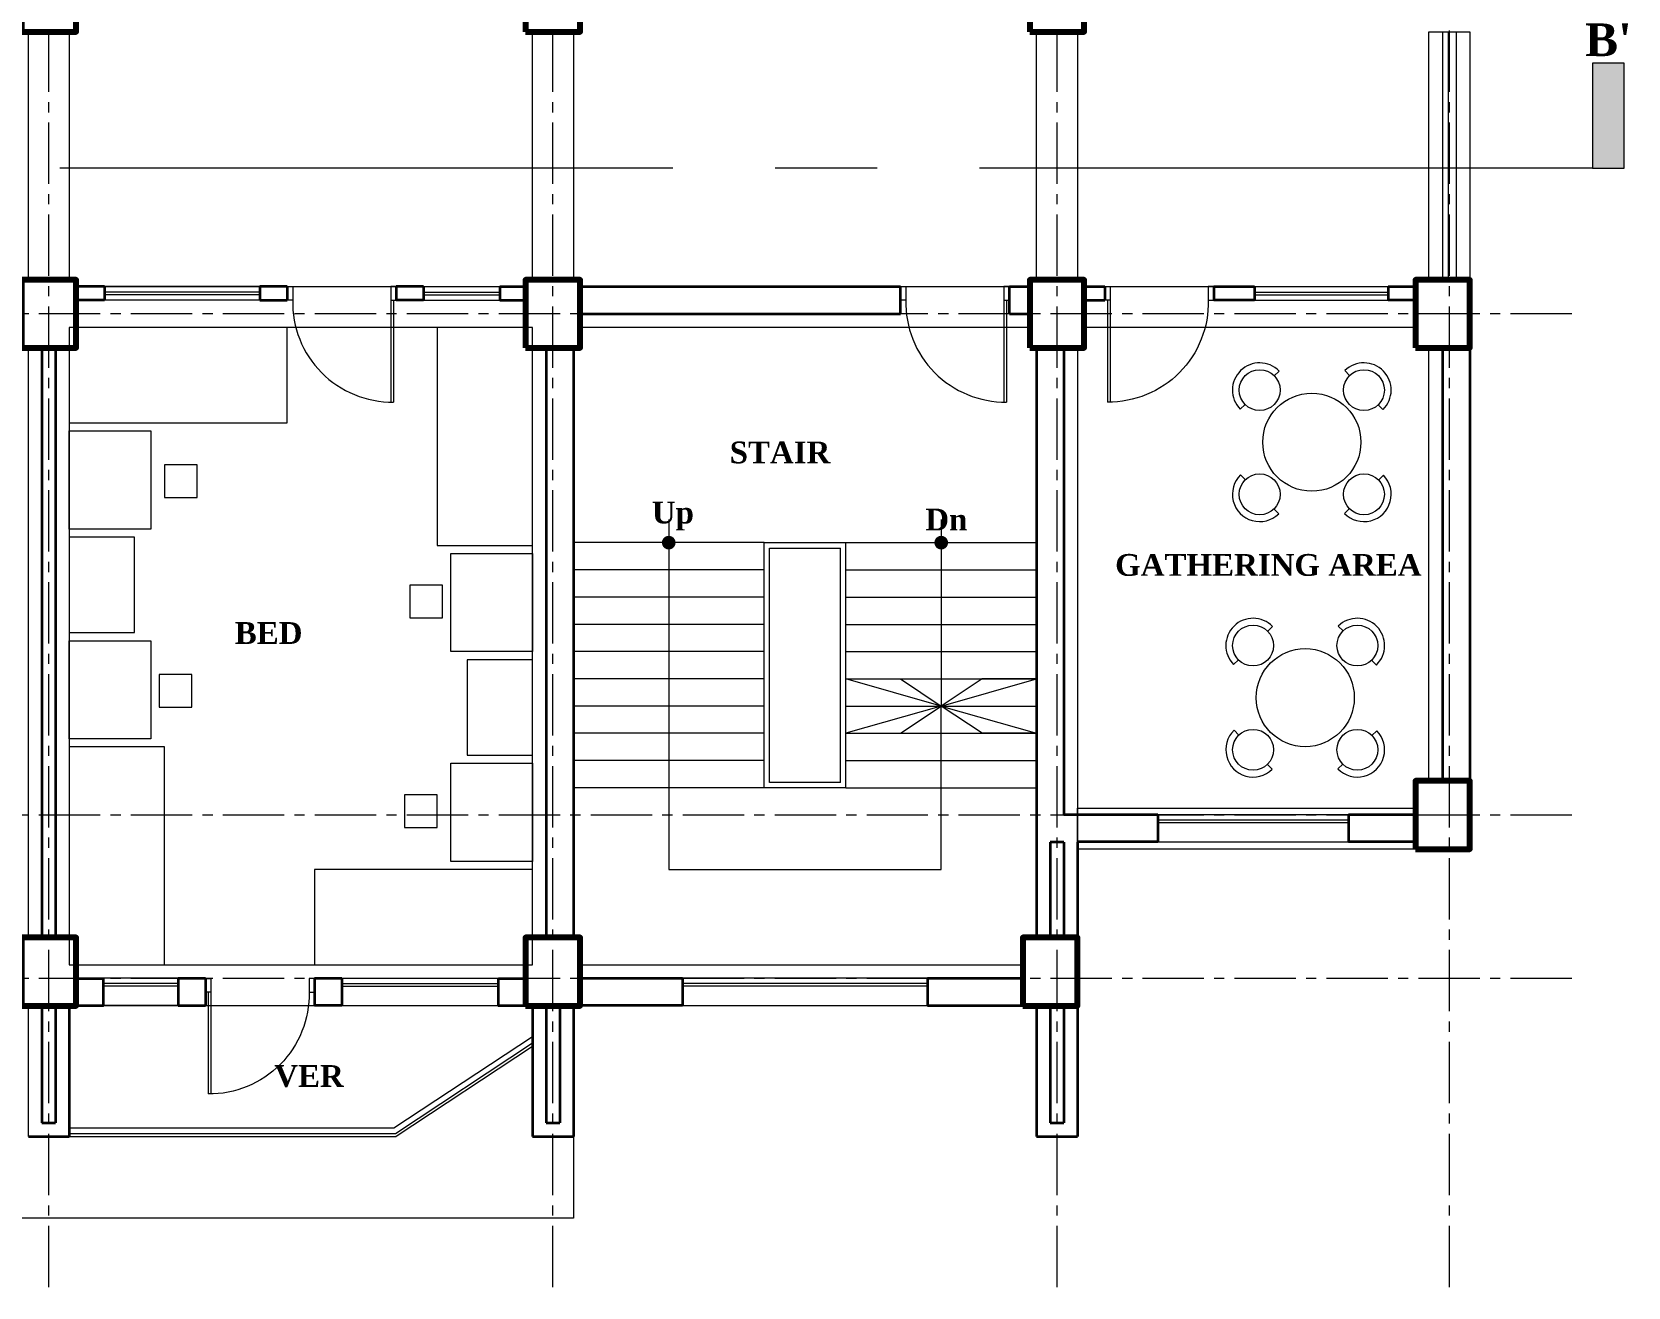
# Model space of a CAD drawing. Header units: feet. Extents: x 25261344 to 25389498, y 30010528 to 30074588.
# Drawn here: x 25373047 to 25373632, y 30072118 to 30072579 of the extents above; entities that cross this region are included whole.
import ezdxf

# ---------------------------------------------------------------- set-up
doc = ezdxf.new("R2010")
doc.units = ezdxf.units.FT
doc.header["$LTSCALE"] = 30
doc.header["$MEASUREMENT"] = 0
doc.linetypes.add('CENTER2', pattern=[1.125, 0.75, -0.125, 0.125, -0.125])
doc.linetypes.add('DASHED', pattern=[0.75, 0.5, -0.25])
doc.layers.get('0').update_dxf_attribs({"lineweight": 5})
for name, color, linetype, lineweight in [('Column', 1, 'Continuous', 80), ('Dim-1', 7, 'Continuous', 9), ('Door', 32, 'Continuous', 5), ('Furnitures', 251, 'Continuous', 9), ('GRADE BEAM', 2, 'Continuous', 20), ('grid text', 252, 'CENTER2', 9), ('LINE', 193, 'Continuous', 9), ('line 2', 7, 'Continuous', 13), ('rail', 224, 'Continuous', 9), ('STAIR', 243, 'Continuous', 13), ('TEXT', 7, 'Continuous', 18), ('WALL', 7, 'Continuous', 35), ('WIN', 142, 'Continuous', 20)]:
    doc.layers.add(name, color=color, linetype=linetype, lineweight=lineweight)
doc.styles.get("Standard").update_dxf_attribs({"font": 'timesbd.ttf'})

# ---------------------------------------------------------------- blocks, each defined once
blk = doc.blocks.new('FG')
at = {"layer": 'Door'}
for p, q in [((-2, -5), (-2, -42.39)), ((-1, -5), (-1, -42.39))]:
    blk.add_line(p, q, dxfattribs=at)
for points in [[(-40, 0), (-38, 0), (-38, -5), (-40, -5)], [(0, 0), (-2, 0), (-2, -5), (0, -5)]]:
    blk.add_lwpolyline(points, dxfattribs=at)
blk.add_arc((-1.44, -5.83), 36.57, 178.70538, 270.69047, dxfattribs=at)
blk = doc.blocks.new('FURN_GEN_020')
for p, q in [((-12805.42, 14462.38), (-12807.21, 14460.63)), ((-12781.3, 14462.53), (-12779.55, 14460.74)), ((-12819.71, 14448.39), (-12817.93, 14450.14)), ((-12767.31, 14448.24), (-12769.06, 14450.02)), ((-12819.56, 14424.27), (-12817.81, 14422.48)), ((-12767.15, 14424.11), (-12768.94, 14422.36)), ((-12805.57, 14409.97), (-12807.32, 14411.76)), ((-12781.45, 14410.12), (-12779.66, 14411.87))]:
    blk.add_line(p, q)
for centre, radius in [((-12812.57, 14455.38), 7.5), ((-12774.3, 14455.38), 7.5), ((-12793.43, 14436.25), 18), ((-12812.57, 14417.12), 7.5), ((-12774.3, 14417.12), 7.5)]:
    blk.add_circle(centre, radius)
for centre, start, end in [((-12812.57, 14455.38), 44.38035, 224.38035), ((-12774.3, 14455.38), 314.38035, 134.38035), ((-12812.57, 14417.12), 134.38035, 314.38035), ((-12774.3, 14417.12), 224.38035, 44.38035)]:
    blk.add_arc(centre, 10, start, end)
blk = doc.blocks.new('DGFGSDFG')
at = {"layer": 'grid text'}
for p, q in [((25360531.96, 30072118.41), (25360531.96, 30072999.78)), ((25360716.96, 30072118.41), (25360716.96, 30072999.78)), ((25360901.96, 30072118.41), (25360901.96, 30072999.78)), ((25361045.96, 30072118.41), (25361045.96, 30072999.78)), ((25361090.85, 30072475.7), (25359529.41, 30072475.7)), ((25361090.85, 30072291.7), (25359529.41, 30072291.7)), ((25361090.85, 30072231.7), (25359529.41, 30072231.7))]:
    blk.add_line(p, q, dxfattribs=at)
blk = doc.blocks.new('T B')
at = {"layer": 'GRADE BEAM'}
for points in [[(25353178.54, 30069132.07), (25353193.54, 30069132.07), (25353193.54, 30069041.07), (25353178.54, 30069041.07)], [(25353363.57, 30069132.07), (25353378.57, 30069132.07), (25353378.54, 30069041.07), (25353363.54, 30069041.07)], [(25353548.54, 30069132.07), (25353563.54, 30069132.07), (25353563.54, 30069041.07), (25353548.54, 30069041.07)], [(25353692.54, 30069132.07), (25353707.54, 30069132.07), (25353707.54, 30069041.07), (25353692.54, 30069041.07)], [(25353361.04, 30069038.57), (25353361.04, 30069023.57), (25353196.04, 30069023.57), (25353196.04, 30069038.57)], [(25353546.04, 30069038.57), (25353546.04, 30069023.57), (25353381.04, 30069023.57), (25353381.04, 30069038.57)], [(25353687.54, 30069038.57), (25353687.54, 30069023.57), (25353566.04, 30069023.57), (25353566.04, 30069038.57)], [(25353178.54, 30069016.07), (25353193.54, 30069016.07), (25353193.54, 30068799.57), (25353178.54, 30068799.57)], [(25353363.54, 30069016.07), (25353378.54, 30069016.07), (25353378.54, 30068799.57), (25353363.54, 30068799.57)], [(25353548.54, 30069016.07), (25353563.54, 30069016.07), (25353563.54, 30068799.57), (25353548.54, 30068799.57)], [(25353692.54, 30069016.07), (25353707.54, 30069016.07), (25353707.54, 30068857.07), (25353692.54, 30068857.07)], [(25353687.54, 30068847.07), (25353687.54, 30068832.07), (25353563.54, 30068832.07), (25353563.54, 30068847.07)], [(25353361.04, 30068789.57), (25353361.04, 30068774.57), (25353196.04, 30068774.57), (25353196.04, 30068789.57)], [(25353543.54, 30068789.57), (25353543.54, 30068774.57), (25353381.04, 30068774.57), (25353381.04, 30068789.57)], [(25353178.54, 30068774.57), (25353193.54, 30068774.57), (25353193.54, 30068726.57), (25353178.54, 30068726.57)], [(25353363.54, 30068774.57), (25353378.54, 30068774.57), (25353378.54, 30068726.57), (25353363.54, 30068726.57)], [(25353548.54, 30068774.57), (25353563.54, 30068774.57), (25353563.54, 30068726.57), (25353548.54, 30068726.57)]]:
    blk.add_lwpolyline(points, close=True, dxfattribs=at)
blk = doc.blocks.new('COL2')
at = {"layer": 'Column'}
for points in [[(902.5, -266.5), (922.5, -266.5), (922.5, -241.5), (902.5, -241.5)], [(1087.5, -266.5), (1107.5, -266.5), (1107.5, -241.5), (1087.5, -241.5)], [(1272.5, -266.5), (1292.5, -266.5), (1292.5, -241.5), (1272.5, -241.5)], [(902.5, -382.5), (922.5, -382.5), (922.5, -357.5), (902.5, -357.5)], [(1087.5, -382.5), (1107.5, -382.5), (1107.5, -357.5), (1087.5, -357.5)], [(1272.5, -382.5), (1292.5, -382.5), (1292.5, -357.5), (1272.5, -357.5)], [(1414, -382.5), (1434, -382.5), (1434, -357.5), (1414, -357.5)], [(1414, -566.5), (1434, -566.5), (1434, -541.5), (1414, -541.5)], [(902.5, -624), (922.5, -624), (922.5, -599), (902.5, -599)], [(1087.5, -624), (1107.5, -624), (1107.5, -599), (1087.5, -599)], [(1270, -624), (1290, -624), (1290, -599), (1270, -599)]]:
    blk.add_lwpolyline(points, close=True, dxfattribs=at)
at = {"layer": 'GRADE BEAM'}
blk.add_blockref('T B', (-25352273.54, -30069398.57), dxfattribs=at)

msp = doc.modelspace()

# ---------------------------------------------------------------- hatches: boundary and pattern name
at = {"linetype": 'CENTER2', "ltscale": 10}
msp.add_hatch(color=256, dxfattribs=at).paths.add_polyline_path([(25373630.91, 30072567.75), (25373630.91, 30072529.2), (25373619.26, 30072529.2), (25373619.26, 30072567.75)])

# ---------------------------------------------------------------- linework, layer by layer
msp.add_line((25373619.26, 30072529.2), (25371996.61, 30072529.2), dxfattribs=at)
msp.add_lwpolyline([(25373630.91, 30072529.2), (25373630.91, 30072567.75), (25373619.26, 30072567.75), (25373619.26, 30072529.2)], close=True, dxfattribs=at)
at = {"layer": 'Furnitures'}
for points in [[(25373140.23, 30072470.7), (25373060.23, 30072470.7), (25373060.23, 30072435.7), (25373140.23, 30072435.7)], [(25373230.23, 30072390.7), (25373230.23, 30072470.7), (25373195.23, 30072470.7), (25373195.23, 30072390.7)], [(25373060.23, 30072432.7), (25373090.23, 30072432.7), (25373090.23, 30072396.7), (25373060.23, 30072396.7)], [(25373107.24, 30072420.31), (25373095.24, 30072420.31), (25373095.24, 30072408.31), (25373107.24, 30072408.31)], [(25373060.23, 30072358.7), (25373084.23, 30072358.7), (25373084.23, 30072393.7), (25373060.23, 30072393.7)], [(25373230.23, 30072351.7), (25373200.23, 30072351.7), (25373200.23, 30072387.7), (25373230.23, 30072387.7)], [(25373185.21, 30072364.08), (25373197.21, 30072364.08), (25373197.21, 30072376.08), (25373185.21, 30072376.08)], [(25373060.23, 30072355.7), (25373090.23, 30072355.7), (25373090.23, 30072319.7), (25373060.23, 30072319.7)], [(25373230.23, 30072348.7), (25373206.23, 30072348.7), (25373206.23, 30072313.7), (25373230.23, 30072313.7)], [(25373105.25, 30072343.31), (25373093.25, 30072343.31), (25373093.25, 30072331.31), (25373105.25, 30072331.31)], [(25373060.23, 30072316.7), (25373060.23, 30072236.7), (25373095.23, 30072236.7), (25373095.23, 30072316.7)], [(25373230.23, 30072274.7), (25373200.23, 30072274.7), (25373200.23, 30072310.7), (25373230.23, 30072310.7)], [(25373183.21, 30072287.08), (25373195.21, 30072287.08), (25373195.21, 30072299.08), (25373183.21, 30072299.08)], [(25373150.23, 30072236.7), (25373230.23, 30072236.7), (25373230.23, 30072271.7), (25373150.23, 30072271.7)]]:
    msp.add_lwpolyline(points, close=True, dxfattribs=at)
at = {"layer": 'LINE', "color": 0, "ltscale": 10}
for points in [[(25373280.23, 30072400.16), (25373280.23, 30072271.7), (25373280.23, 30072271.7), (25373380.23, 30072271.7), (25373380.23, 30072331.7), (25373345.23, 30072321.7), (25373365.23, 30072321.7), (25373380.23, 30072331.7), (25373415.23, 30072321.7), (25373395.23, 30072321.7), (25373380.23, 30072331.7)], [(25373380.23, 30072400.16), (25373380.23, 30072331.7), (25373345.23, 30072341.7), (25373365.23, 30072341.7), (25373380.23, 30072331.7), (25373415.23, 30072341.7), (25373395.23, 30072341.7), (25373380.23, 30072331.7)]]:
    msp.add_lwpolyline(points, dxfattribs=at)
at = {"layer": 'LINE', "color": 0, "ltscale": 10, "const_width": 2.5}
for points in [[(25373280.23, 30072392.95, -1), (25373280.23, 30072390.45, -1)], [(25373380.23, 30072392.95, -1), (25373380.23, 30072390.45, -1)]]:
    msp.add_lwpolyline(points, format="xyb", close=True, dxfattribs=at)
at = {"layer": 'line 2'}
for p, q in [((25373564.23, 30072579.2), (25373564.23, 30072488.2)), ((25373574.23, 30072579.2), (25373574.23, 30072488.2)), ((25373230.23, 30072206.7), (25373180.23, 30072173.7)), ((25373060.23, 30072173.7), (25373180.23, 30072173.7))]:
    msp.add_line(p, q, dxfattribs=at)
at = {"layer": 'line 2', "linetype": 'DASHED', "ltscale": 20}
msp.add_lwpolyline([(25373245.23, 30072173.7), (25373245.23, 30072143.7), (25372860.23, 30072143.7), (25372860.23, 30072173.7)], dxfattribs=at)
at = {"layer": 'rail'}
for p, q in [((25373566.23, 30072579.2), (25373566.23, 30072488.2)), ((25373569.23, 30072579.2), (25373569.23, 30072488.2)), ((25373315.23, 30072301.7), (25373315.23, 30072391.7)), ((25373315.23, 30072391.7), (25373345.23, 30072391.7)), ((25373317.23, 30072303.7), (25373317.23, 30072389.7)), ((25373317.23, 30072389.7), (25373343.23, 30072389.7)), ((25373343.23, 30072303.7), (25373343.23, 30072389.7)), ((25373345.23, 30072301.7), (25373345.23, 30072391.7)), ((25373345.23, 30072301.7), (25373315.23, 30072301.7)), ((25373343.23, 30072303.7), (25373317.23, 30072303.7)), ((25373230.23, 30072210.29), (25373179.33, 30072176.7)), ((25373230.23, 30072207.9), (25373179.93, 30072174.7)), ((25373179.33, 30072176.7), (25373060.23, 30072176.7)), ((25373179.93, 30072174.7), (25373060.23, 30072174.7))]:
    msp.add_line(p, q, dxfattribs=at)
at = {"layer": 'STAIR'}
for p, q in [((25373315.23, 30072391.7), (25373245.23, 30072391.7)), ((25373345.23, 30072391.7), (25373415.23, 30072391.7)), ((25373315.23, 30072381.7), (25373245.23, 30072381.7)), ((25373345.23, 30072381.7), (25373415.23, 30072381.7)), ((25373315.23, 30072371.7), (25373245.23, 30072371.7)), ((25373345.23, 30072371.7), (25373415.23, 30072371.7)), ((25373315.23, 30072361.7), (25373245.23, 30072361.7)), ((25373345.23, 30072361.7), (25373415.23, 30072361.7)), ((25373315.23, 30072351.7), (25373245.23, 30072351.7)), ((25373345.23, 30072351.7), (25373415.23, 30072351.7)), ((25373315.23, 30072341.7), (25373245.23, 30072341.7)), ((25373345.23, 30072341.7), (25373415.23, 30072341.7)), ((25373315.23, 30072331.7), (25373245.23, 30072331.7)), ((25373345.23, 30072331.7), (25373415.23, 30072331.7)), ((25373315.23, 30072321.7), (25373245.23, 30072321.7)), ((25373345.23, 30072321.7), (25373415.23, 30072321.7)), ((25373315.23, 30072311.7), (25373245.23, 30072311.7)), ((25373345.23, 30072311.7), (25373415.23, 30072311.7)), ((25373315.23, 30072301.7), (25373245.23, 30072301.7)), ((25373345.23, 30072301.7), (25373415.23, 30072301.7))]:
    msp.add_line(p, q, dxfattribs=at)
at = {"layer": 'WALL', "ltscale": 10}
for p, q in [((25373073.23, 30072485.7), (25373062.73, 30072485.7)), ((25373073.23, 30072480.7), (25373062.73, 30072480.7)), ((25373073.23, 30072485.7), (25373073.23, 30072480.7)), ((25373130.23, 30072485.7), (25373130.23, 30072480.7)), ((25373140.23, 30072485.7), (25373130.23, 30072485.7)), ((25373130.23, 30072480.7), (25373140.23, 30072480.7)), ((25373140.23, 30072485.7), (25373140.23, 30072480.7)), ((25373190.23, 30072485.7), (25373180.23, 30072485.7)), ((25373190.23, 30072480.7), (25373180.23, 30072480.7)), ((25373218.23, 30072485.7), (25373227.73, 30072485.7)), ((25373218.23, 30072480.7), (25373227.73, 30072480.7)), ((25373247.73, 30072485.7), (25373365.23, 30072485.7)), ((25373365.23, 30072475.7), (25373365.23, 30072485.7)), ((25373405.23, 30072485.7), (25373412.73, 30072485.7)), ((25373405.23, 30072475.7), (25373405.23, 30072485.7)), ((25373432.73, 30072485.7), (25373440.23, 30072485.7)), ((25373432.73, 30072480.7), (25373440.23, 30072480.7)), ((25373480.23, 30072485.7), (25373480.23, 30072480.7)), ((25373480.23, 30072485.7), (25373495.23, 30072485.7)), ((25373495.23, 30072480.7), (25373480.23, 30072480.7)), ((25373544.23, 30072485.7), (25373554.23, 30072485.7)), ((25373554.23, 30072480.7), (25373544.23, 30072480.7)), ((25373247.73, 30072475.7), (25373365.23, 30072475.7)), ((25373405.23, 30072475.7), (25373412.73, 30072475.7)), ((25373050.23, 30072463.2), (25373050.23, 30072246.7)), ((25373055.23, 30072463.2), (25373055.23, 30072246.7)), ((25373235.23, 30072463.2), (25373235.23, 30072246.7)), ((25373245.23, 30072463.2), (25373245.23, 30072246.7)), ((25373415.23, 30072463.2), (25373415.23, 30072246.7)), ((25373425.23, 30072463.2), (25373425.23, 30072291.7)), ((25373564.23, 30072463.2), (25373564.23, 30072304.2)), ((25373574.23, 30072463.2), (25373574.23, 30072304.2)), ((25373459.73, 30072291.82), (25373425.23, 30072291.82)), ((25373459.73, 30072291.82), (25373459.73, 30072281.82)), ((25373554.23, 30072291.82), (25373529.73, 30072291.82)), ((25373420.23, 30072281.7), (25373420.23, 30072246.7)), ((25373425.23, 30072281.7), (25373420.23, 30072281.7)), ((25373425.23, 30072281.7), (25373425.23, 30072246.7)), ((25373459.73, 30072281.82), (25373430.23, 30072281.82)), ((25373430.23, 30072281.7), (25373430.23, 30072246.7)), ((25373554.23, 30072281.82), (25373529.73, 30072281.82)), ((25373100.23, 30072231.82), (25373110.23, 30072231.82)), ((25373150.23, 30072231.82), (25373150.23, 30072221.82)), ((25373150.23, 30072231.82), (25373160.23, 30072231.82)), ((25373160.23, 30072231.82), (25373160.23, 30072221.82)), ((25373247.73, 30072231.82), (25373285.23, 30072231.82)), ((25373285.23, 30072231.82), (25373285.23, 30072221.82)), ((25373375.23, 30072231.82), (25373410.23, 30072231.82)), ((25373050.23, 30072221.7), (25373050.23, 30072178.7)), ((25373055.23, 30072221.7), (25373055.23, 30072178.7)), ((25373060.23, 30072221.7), (25373060.23, 30072173.7)), ((25373100.23, 30072221.82), (25373110.23, 30072221.82)), ((25373160.23, 30072221.82), (25373150.23, 30072221.82)), ((25373230.23, 30072221.7), (25373230.23, 30072173.7)), ((25373235.23, 30072221.7), (25373235.23, 30072178.7)), ((25373240.23, 30072221.7), (25373240.23, 30072178.7)), ((25373285.23, 30072221.82), (25373245.23, 30072221.82)), ((25373245.23, 30072221.7), (25373245.23, 30072173.7)), ((25373375.23, 30072221.82), (25373415.23, 30072221.82)), ((25373415.23, 30072221.7), (25373415.23, 30072173.7)), ((25373420.23, 30072221.7), (25373420.23, 30072178.7)), ((25373425.23, 30072221.7), (25373425.23, 30072178.7)), ((25373430.23, 30072221.7), (25373430.23, 30072173.7)), ((25373050.23, 30072178.7), (25373055.23, 30072178.7)), ((25373235.23, 30072178.7), (25373240.23, 30072178.7)), ((25373420.23, 30072178.7), (25373425.23, 30072178.7)), ((25373045.23, 30072173.7), (25373060.23, 30072173.7)), ((25373230.23, 30072173.7), (25373245.23, 30072173.7)), ((25373415.23, 30072173.7), (25373430.23, 30072173.7))]:
    msp.add_line(p, q, dxfattribs=at)
for points in [[(25373180.23, 30072485.7), (25373180.23, 30072480.7)], [(25373190.23, 30072485.7), (25373190.23, 30072480.7)], [(25373218.23, 30072485.7), (25373218.23, 30072480.7)], [(25373440.23, 30072485.7), (25373440.23, 30072480.7)], [(25373495.23, 30072485.7), (25373495.23, 30072480.7)], [(25373544.23, 30072485.7), (25373544.23, 30072480.7)], [(25373529.73, 30072291.82), (25373529.73, 30072281.82)], [(25373100.23, 30072231.82), (25373100.23, 30072221.82)], [(25373110.23, 30072231.82), (25373110.23, 30072221.82)], [(25373375.23, 30072231.82), (25373375.23, 30072221.82)]]:
    msp.add_lwpolyline(points, dxfattribs=at)
for points in [[(25373062.73, 30072231.7), (25373072.73, 30072231.7), (25373072.73, 30072221.7), (25373062.73, 30072221.7)], [(25373217.73, 30072231.7), (25373227.73, 30072231.7), (25373227.73, 30072221.7), (25373217.73, 30072221.7)]]:
    msp.add_lwpolyline(points, close=True, dxfattribs=at)
at = {"layer": 'WIN'}
for p, q in [((25373130.23, 30072485.7), (25373073.23, 30072485.7)), ((25373130.23, 30072483.7), (25373073.23, 30072483.7)), ((25373130.23, 30072482.7), (25373073.23, 30072482.7)), ((25373130.23, 30072480.7), (25373073.23, 30072480.7)), ((25373190.23, 30072485.7), (25373218.23, 30072485.7)), ((25373190.23, 30072483.7), (25373218.23, 30072483.7)), ((25373190.23, 30072482.7), (25373218.23, 30072482.7)), ((25373190.23, 30072480.7), (25373218.23, 30072480.7)), ((25373495.23, 30072485.7), (25373544.23, 30072485.7)), ((25373495.23, 30072483.7), (25373544.23, 30072483.7)), ((25373495.23, 30072482.7), (25373544.23, 30072482.7)), ((25373495.23, 30072480.7), (25373544.23, 30072480.7)), ((25373529.73, 30072291.82), (25373459.73, 30072291.82)), ((25373529.73, 30072289.82), (25373459.73, 30072289.82)), ((25373529.73, 30072288.82), (25373459.73, 30072288.82)), ((25373459.73, 30072281.82), (25373529.73, 30072281.82)), ((25373100.23, 30072231.82), (25373070.23, 30072231.82)), ((25373100.23, 30072229.82), (25373072.73, 30072229.82)), ((25373100.23, 30072228.82), (25373072.73, 30072228.82)), ((25373160.23, 30072231.82), (25373220.23, 30072231.82)), ((25373160.23, 30072229.82), (25373217.73, 30072229.82)), ((25373160.23, 30072228.82), (25373217.73, 30072228.82)), ((25373375.23, 30072231.82), (25373285.23, 30072231.82)), ((25373375.23, 30072229.82), (25373285.23, 30072229.82)), ((25373375.23, 30072228.82), (25373285.23, 30072228.82)), ((25373100.23, 30072221.82), (25373070.23, 30072221.82)), ((25373160.23, 30072221.82), (25373220.23, 30072221.82)), ((25373285.23, 30072221.82), (25373375.23, 30072221.82))]:
    msp.add_line(p, q, dxfattribs=at)

# ---------------------------------------------------------------- block references
msp.add_blockref('DGFGSDFG', (12520.77, 0))
at = {"layer": 'Dim-1'}
msp.add_blockref('COL2', (25372140.23, 30072845.7), dxfattribs=at)
at = {"layer": 'Door', "color": 2}
for p in [(25373180.23, 30072485.7), (25373405.23, 30072485.7)]:
    msp.add_blockref('FG', p, dxfattribs=at)
at = {"layer": 'Door', "color": 2, "xscale": -1}
for p in [(25373440.23, 30072485.7), (25373110.23, 30072231.7)]:
    msp.add_blockref('FG', p, dxfattribs=at)
at = {"layer": 'Furnitures'}
for p in [(25386309.66, 30057992.32), (25386307.24, 30057898.54)]:
    msp.add_blockref('FURN_GEN_020', p, dxfattribs=at)

# ---------------------------------------------------------------- texts
at = {"linetype": 'CENTER2', "ltscale": 10, "insert": (25373633.66, 30072570.26), "char_height": 12, "width": 17.0513, "attachment_point": 9}
msp.add_mtext("B'", dxfattribs=at)
at = {"layer": 'TEXT', "ltscale": 10, "char_height": 8}
for s, insert, width, attachment_point in [('STAIR', (25373302.6, 30072420.7), 174.7812, 7), ('Up', (25373289.48, 30072396.16), 179.7812, 9), ('Dn', (25373389.82, 30072396.16), 172.2812, 9), ('GATHERING AREA ', (25373444.04, 30072387.52), 174.7812, 1), ('BED', (25373120.99, 30072362.53), 179.7812, 1), ('VER', (25373135.47, 30072199.9), 179.7812, 1)]:
    msp.add_mtext(s, dxfattribs=dict(at, insert=insert, width=width, attachment_point=attachment_point))

doc.saveas('drawing.dxf')
